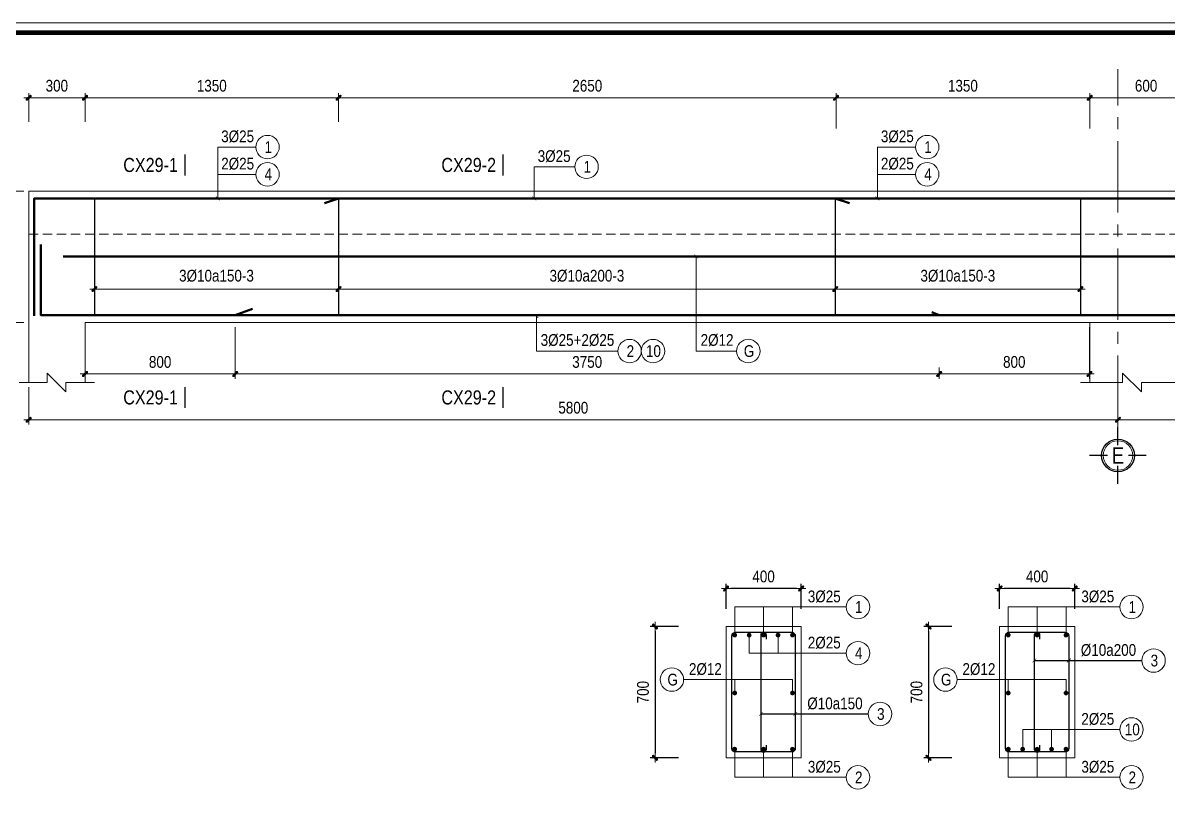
# Model space of a CAD drawing. Header units: millimetres. Extents: x 397144 to 8960116, y 345581 to 674207.
# Drawn here: x 4998378 to 5004476, y 613014 to 617107 of the extents above; entities that cross this region are included whole.
import ezdxf
from ezdxf.enums import TextEntityAlignment as Align
from ezdxf.xclip import XClip

# ---------------------------------------------------------------- set-up
doc = ezdxf.new("R2010")
doc.units = ezdxf.units.MM
doc.header["$XCLIPFRAME"] = 0
doc.header["$PDSIZE"] = -10
doc.linetypes.add('CENTER2', pattern=[28.575, 19.05, -3.175, 3.175, -3.175])
doc.linetypes.add('HIDDEN', pattern=[0.375, 0.25, -0.125])
doc.layers.get('0').update_dxf_attribs({"linetype": 'CONTINUOUS'})
doc.layers.get('Defpoints').update_dxf_attribs({"color": 12, "linetype": 'CONTINUOUS'})
for name, color, linetype, lineweight in [('2', 2, 'CONTINUOUS', 20), ('CDAI', 8, 'CONTINUOUS', 30), ('CTHEP', 2, 'CONTINUOUS', 50), ('DBAO', 3, 'CONTINUOUS', 20), ('DGIONG', 4, 'CONTINUOUS', 13), ('KTH', 150, 'CONTINUOUS', 5), ('Net khuat', 8, 'HIDDEN', 13), ('STICK', 1, 'CONTINUOUS', 9), ('TEXT', 7, 'CONTINUOUS', 15)]:
    doc.layers.add(name, color=color, linetype=linetype, lineweight=lineweight)
doc.layers.add('8', color=8, linetype='CONTINUOUS')
doc.styles.add('HELVECONDENSE', font='VHELVCN_0.TTF')
doc.styles.add('Star-HelCon', font='VHELVCN_0.TTF')
doc.styles.add('TTP-HelCon', font='VHELVCN_0.TTF')
doc.styles.add('VNI-HELVE-CONDENSE', font='VHELVCN_0.TTF')
doc.dimstyles.new('kc-25', dxfattribs={"dimtxt": 62.5, "dimasz": 20, "dimexe": 20, "dimexo": 50, "dimgap": 25, "dimtad": 3, "dimdec": 0, "dimzin": 0, "dimdsep": 46, "dimtxsty": 'VNI-HELVE-CONDENSE', "dimblk": 'DIM', "dimcen": 2.5, "dimclrd": 256, "dimclre": 154, "dimclrt": 7, "dimaunit": 1, "dimadec": 0, "dimazin": 0, "dimtfac": 1, "dimtdec": 0, "dimtix": 1, "dimtmove": 0, "dimatfit": 3, "dimldrblk": 'DOT', "dimfxl": 1, "dimtolj": 1, "dimtzin": 0, "dimarcsym": 0})
doc.dimstyles.new('TTP-25', dxfattribs={"dimscale": 25, "dimtxt": 2.5, "dimasz": 1, "dimexe": 1, "dimexo": 1, "dimgap": 0.09, "dimtad": 0, "dimdec": 4, "dimrnd": 5, "dimzin": 9, "dimdsep": 46, "dimtxsty": 'TTP-HelCon', "dimblk": 'Stick1', "dimcen": 0.09, "dimdle": 1.5, "dimclrd": 256, "dimclre": 256, "dimclrt": 7, "dimadec": 0, "dimazin": 0, "dimtfac": 1, "dimtdec": 4, "dimtmove": 0, "dimatfit": 3, "dimldrblk": '_ArchTick1', "dimfxl": 1, "dimtvp": 1, "dimtolj": 1, "dimtzin": 0, "dimarcsym": 0})

# ---------------------------------------------------------------- blocks, each defined once
blk = doc.blocks.new('Stick1')
at = {"layer": 'STICK'}
h = blk.add_hatch(color=256, dxfattribs=at)
edge = h.paths.add_edge_path()
edge.add_line((0.3, 0.5), (-0.5, -0.3))
edge.add_arc((-0.4, -0.4), 0.141, 135, 315)
edge.add_line((-0.3, -0.5), (0.5, 0.3))
edge.add_arc((0.4, 0.4), 0.141, 315, 495)
blk.add_line((1, 0), (-1, 0), dxfattribs=at)
blk.add_lwpolyline([(0.3, 0.5), (-0.5, -0.3, 1), (-0.3, -0.5), (0.5, 0.3, 1), (0.3, 0.5, 1)], format="xyb", dxfattribs=at)
blk = doc.blocks.new('*D8673')
at = {"layer": 'Defpoints', "color": 0, "transparency": 16777216}
for p in [(5040608, 522973.7), (5040358, 522273.7), (5040608, 522273.7)]:
    blk.add_point(p, dxfattribs=at)
at = {"layer": 'KTH', "lineweight": -2, "transparency": 16777216}
for p, q in [((5040583, 522973.7), (5040333, 522973.7)), ((5040358, 522948.7), (5040358, 522298.7)), ((5040583, 522273.7), (5040333, 522273.7))]:
    blk.add_line(p, q, dxfattribs=at)
at = {"layer": 'KTH', "lineweight": -2, "transparency": 16777216, "xscale": 25, "yscale": 25, "zscale": 25}
for p, rotation in [((5040358, 522973.7), 90), ((5040358, 522273.7), 270)]:
    blk.add_blockref('Stick1', p, dxfattribs=dict(at, rotation=rotation))
at = {"layer": 'KTH', "color": 7, "transparency": 16777216, "insert": (5040294.2, 522623.7), "char_height": 62.5, "attachment_point": 5, "rotation": 90, "style": 'TTP-HelCon'}
blk.add_mtext('\\A1;700', dxfattribs=at)
blk = doc.blocks.new('_ArchTick1')
at = {"color": 0, "const_width": 3.81}
blk.add_lwpolyline([(-12.7, -12.7), (12.7, 12.7)], dxfattribs=at)
blk = doc.blocks.new('*D8678')
at = {"layer": 'Defpoints', "color": 0, "transparency": 16777216}
for p in [(5042258, 522592), (5040958, 522509.5), (5042258, 522452)]:
    blk.add_point(p, dxfattribs=at)
at = {"layer": 'KTH', "lineweight": -2, "transparency": 16777216}
for p, q in [((5042258, 522567), (5042258, 522427)), ((5040958, 522484.5), (5040958, 522427)), ((5040983, 522452), (5042233, 522452))]:
    blk.add_line(p, q, dxfattribs=at)
at = {"layer": 'KTH', "lineweight": -2, "transparency": 16777216, "xscale": 25, "yscale": 25, "zscale": 25, "rotation": 180}
blk.add_blockref('Stick1', (5040958, 522452), dxfattribs=at)
at = {"layer": 'KTH', "lineweight": -2, "transparency": 16777216, "xscale": 25, "yscale": 25, "zscale": 25}
blk.add_blockref('Stick1', (5042258, 522452), dxfattribs=at)
at = {"layer": 'KTH', "color": 7, "transparency": 16777216, "insert": (5041608, 522521.9), "char_height": 62.5, "attachment_point": 5, "style": 'TTP-HelCon'}
blk.add_mtext('\\A1;3Þ10a150-3', dxfattribs=at)
blk = doc.blocks.new('*D8679')
at = {"layer": 'Defpoints', "color": 0, "transparency": 16777216}
for p in [(5040908, 523471), (5040908, 523317.9), (5042258, 523317.9)]:
    blk.add_point(p, dxfattribs=at)
at = {"layer": 'KTH', "lineweight": -2, "transparency": 16777216}
for p, q in [((5040908, 523342.9), (5040908, 523496)), ((5042258, 523342.9), (5042258, 523496)), ((5042233, 523471), (5040933, 523471))]:
    blk.add_line(p, q, dxfattribs=at)
at = {"layer": 'KTH', "lineweight": -2, "transparency": 16777216, "xscale": 25, "yscale": 25, "zscale": 25, "rotation": 180}
blk.add_blockref('Stick1', (5040908, 523471), dxfattribs=at)
at = {"layer": 'KTH', "lineweight": -2, "transparency": 16777216, "xscale": 25, "yscale": 25, "zscale": 25}
blk.add_blockref('Stick1', (5042258, 523471), dxfattribs=at)
at = {"layer": 'KTH', "color": 7, "transparency": 16777216, "insert": (5041583, 523534.8), "char_height": 62.5, "attachment_point": 5, "style": 'TTP-HelCon'}
blk.add_mtext('\\A1;1350', dxfattribs=at)
blk = doc.blocks.new('*D8681')
at = {"layer": 'Defpoints', "color": 0, "transparency": 16777216}
for p in [(5040908, 523471), (5040608, 523317.9), (5040908, 523317.9)]:
    blk.add_point(p, dxfattribs=at)
at = {"layer": 'KTH', "lineweight": -2, "transparency": 16777216}
for p, q in [((5040608, 523342.9), (5040608, 523496)), ((5040908, 523342.9), (5040908, 523496)), ((5040633, 523471), (5040883, 523471))]:
    blk.add_line(p, q, dxfattribs=at)
at = {"layer": 'KTH', "lineweight": -2, "transparency": 16777216, "xscale": 25, "yscale": 25, "zscale": 25, "rotation": 180}
blk.add_blockref('Stick1', (5040608, 523471), dxfattribs=at)
at = {"layer": 'KTH', "lineweight": -2, "transparency": 16777216, "xscale": 25, "yscale": 25, "zscale": 25}
blk.add_blockref('Stick1', (5040908, 523471), dxfattribs=at)
at = {"layer": 'KTH', "color": 7, "transparency": 16777216, "insert": (5040758, 523534.8), "char_height": 62.5, "attachment_point": 5, "style": 'TTP-HelCon'}
blk.add_mtext('\\A1;300', dxfattribs=at)
blk = doc.blocks.new('*D8683')
at = {"layer": 'Defpoints', "color": 0, "transparency": 16777216}
for p in [(5040908, 522273.5), (5041708, 522273.5), (5041708, 521999.3)]:
    blk.add_point(p, dxfattribs=at)
at = {"layer": 'KTH', "lineweight": -2, "transparency": 16777216}
for p, q in [((5040908, 522248.5), (5040908, 521974.3)), ((5041708, 522248.5), (5041708, 521974.3)), ((5040933, 521999.3), (5041683, 521999.3))]:
    blk.add_line(p, q, dxfattribs=at)
at = {"layer": 'KTH', "lineweight": -2, "transparency": 16777216, "xscale": 25, "yscale": 25, "zscale": 25, "rotation": 180}
blk.add_blockref('Stick1', (5040908, 521999.3), dxfattribs=at)
at = {"layer": 'KTH', "lineweight": -2, "transparency": 16777216, "xscale": 25, "yscale": 25, "zscale": 25}
blk.add_blockref('Stick1', (5041708, 521999.3), dxfattribs=at)
at = {"layer": 'KTH', "color": 7, "transparency": 16777216, "insert": (5041308, 522063.1), "char_height": 62.5, "attachment_point": 5, "style": 'TTP-HelCon'}
blk.add_mtext('\\A1;800', dxfattribs=at)
blk = doc.blocks.new('DIM')
h = blk.add_hatch(color=1)
h.paths.add_polyline_path([(0.49, 0.29, 1), (0.29, 0.49), (-0.19, 0), (0.19, 0)])
h.paths.add_polyline_path([(0.19, 0), (-0.19, 0), (-0.49, -0.29, 1), (-0.29, -0.49)])
at = {"color": 9}
for p, q in [((-0.19, 0), (-1.5, 0)), ((0.19, 0), (1.5, 0))]:
    blk.add_line(p, q, dxfattribs=at)
at = {"color": 1}
for p, q in [((-0.49, -0.29), (0.29, 0.49)), ((-0.29, -0.49), (0.49, 0.29)), ((-0.19, 0), (0.19, 0))]:
    blk.add_line(p, q, dxfattribs=at)
blk.add_arc((-0.39, -0.39), 0.138, 135, 315, dxfattribs=at)
blk = doc.blocks.new('MC')
at = {"layer": 'CTHEP', "const_width": 10}
blk.add_lwpolyline([(0, 150), (0, 0)], dxfattribs=at)
at = {"layer": 'TEXT', "style": 'TTP-HelCon'}
blk.add_attdef('A', text='', height=100, dxfattribs=at).set_placement((-50, 25.5), align=Align.RIGHT)
blk = doc.blocks.new('*D8698')
at = {"layer": 'Defpoints', "color": 0, "transparency": 16777216}
for p in [(5044903, 522591.9), (5046208, 522509.5), (5044903, 522452)]:
    blk.add_point(p, dxfattribs=at)
at = {"layer": 'KTH', "lineweight": -2, "transparency": 16777216}
for p, q in [((5044903, 522566.9), (5044903, 522427)), ((5046208, 522484.5), (5046208, 522427)), ((5046183, 522452), (5044928, 522452))]:
    blk.add_line(p, q, dxfattribs=at)
at = {"layer": 'KTH', "lineweight": -2, "transparency": 16777216, "xscale": 25, "yscale": 25, "zscale": 25, "rotation": 180}
blk.add_blockref('Stick1', (5044903, 522452), dxfattribs=at)
at = {"layer": 'KTH', "lineweight": -2, "transparency": 16777216, "xscale": 25, "yscale": 25, "zscale": 25}
blk.add_blockref('Stick1', (5046208, 522452), dxfattribs=at)
at = {"layer": 'KTH', "color": 7, "transparency": 16777216, "insert": (5045555.5, 522521.9), "char_height": 62.5, "attachment_point": 5, "style": 'TTP-HelCon'}
blk.add_mtext('\\A1;3Þ10a150-3', dxfattribs=at)
blk = doc.blocks.new('*D8700')
at = {"layer": 'Defpoints', "color": 0, "transparency": 16777216}
for p in [(5046858, 523471), (5046258, 523317.9), (5046858, 523317.9)]:
    blk.add_point(p, dxfattribs=at)
at = {"layer": 'KTH', "lineweight": -2, "transparency": 16777216}
for p, q in [((5046258, 523342.9), (5046258, 523496)), ((5046858, 523342.9), (5046858, 523496)), ((5046283, 523471), (5046833, 523471))]:
    blk.add_line(p, q, dxfattribs=at)
at = {"layer": 'KTH', "lineweight": -2, "transparency": 16777216, "xscale": 25, "yscale": 25, "zscale": 25, "rotation": 180}
blk.add_blockref('Stick1', (5046258, 523471), dxfattribs=at)
at = {"layer": 'KTH', "lineweight": -2, "transparency": 16777216, "xscale": 25, "yscale": 25, "zscale": 25}
blk.add_blockref('Stick1', (5046858, 523471), dxfattribs=at)
at = {"layer": 'KTH', "color": 7, "transparency": 16777216, "insert": (5046558, 523534.8), "char_height": 62.5, "attachment_point": 5, "style": 'TTP-HelCon'}
blk.add_mtext('\\A1;600', dxfattribs=at)
blk = doc.blocks.new('dau truc')
blk.add_circle((0, 0), 180)
at = {"layer": '8'}
for p, q in [((0, 127), (0, 345)), ((-127, 0), (-345, 0)), ((345, 0), (127, 0)), ((0, -345), (0, -127))]:
    blk.add_line(p, q, dxfattribs=at)
blk.add_circle((0, 0), 200, dxfattribs=at)
at = {"layer": 'TEXT', "style": 'HELVECONDENSE'}
blk.add_attdef('A', text='', height=233, dxfattribs=at).set_placement((0, 0), align=Align.MIDDLE)
blk = doc.blocks.new('*D8701')
at = {"layer": 'Defpoints', "color": 0, "transparency": 16777216}
for p in [(5046258, 523470.9), (5044907, 523281.9), (5046258, 523281.9)]:
    blk.add_point(p, dxfattribs=at)
at = {"layer": 'KTH', "lineweight": -2, "transparency": 16777216}
for p, q in [((5044907, 523306.9), (5044907, 523495.9)), ((5044932, 523470.9), (5046233, 523470.9)), ((5046258, 523306.9), (5046258, 523495.9))]:
    blk.add_line(p, q, dxfattribs=at)
at = {"layer": 'KTH', "lineweight": -2, "transparency": 16777216, "xscale": 25, "yscale": 25, "zscale": 25, "rotation": 180}
blk.add_blockref('Stick1', (5044907, 523470.9), dxfattribs=at)
at = {"layer": 'KTH', "lineweight": -2, "transparency": 16777216, "xscale": 25, "yscale": 25, "zscale": 25}
blk.add_blockref('Stick1', (5046258, 523470.9), dxfattribs=at)
at = {"layer": 'KTH', "color": 7, "transparency": 16777216, "insert": (5045582.5, 523534.7), "char_height": 62.5, "attachment_point": 5, "style": 'TTP-HelCon'}
blk.add_mtext('\\A1;1350', dxfattribs=at)
blk = doc.blocks.new('*D8703')
at = {"layer": 'Defpoints', "color": 0, "transparency": 16777216}
for p in [(5046256, 522273.5), (5045456, 522059.3), (5045456, 521999.3)]:
    blk.add_point(p, dxfattribs=at)
at = {"layer": 'KTH', "lineweight": -2, "transparency": 16777216}
for p, q in [((5046256, 522248.5), (5046256, 521974.3)), ((5045456, 522034.3), (5045456, 521974.3)), ((5046231, 521999.3), (5045481, 521999.3))]:
    blk.add_line(p, q, dxfattribs=at)
at = {"layer": 'KTH', "lineweight": -2, "transparency": 16777216, "xscale": 25, "yscale": 25, "zscale": 25, "rotation": 180}
blk.add_blockref('Stick1', (5045456, 521999.3), dxfattribs=at)
at = {"layer": 'KTH', "lineweight": -2, "transparency": 16777216, "xscale": 25, "yscale": 25, "zscale": 25}
blk.add_blockref('Stick1', (5046256, 521999.3), dxfattribs=at)
at = {"layer": 'KTH', "color": 7, "transparency": 16777216, "insert": (5045856, 522063.1), "char_height": 62.5, "attachment_point": 5, "style": 'TTP-HelCon'}
blk.add_mtext('\\A1;800', dxfattribs=at)
blk = doc.blocks.new('*D1596')
at = {"layer": 'Defpoints', "color": 0, "transparency": 16777216}
for p in [(5052808, 521953.5), (5046408, 521873.8), (5046408, 521755.5)]:
    blk.add_point(p, dxfattribs=at)
at = {"layer": 'KTH', "lineweight": -2, "transparency": 16777216}
for p, q in [((5052808, 521928.5), (5052808, 521730.5)), ((5046408, 521848.8), (5046408, 521730.5)), ((5052783, 521755.5), (5046433, 521755.5))]:
    blk.add_line(p, q, dxfattribs=at)
at = {"layer": 'KTH', "lineweight": -2, "transparency": 16777216, "xscale": 25, "yscale": 25, "zscale": 25, "rotation": 180}
blk.add_blockref('Stick1', (5046408, 521755.5), dxfattribs=at)
at = {"layer": 'KTH', "lineweight": -2, "transparency": 16777216, "xscale": 25, "yscale": 25, "zscale": 25}
blk.add_blockref('Stick1', (5052808, 521755.5), dxfattribs=at)
at = {"layer": 'KTH', "color": 7, "transparency": 16777216, "insert": (5049608, 521819.3), "char_height": 62.5, "attachment_point": 5, "style": 'TTP-HelCon'}
blk.add_mtext('\\A1;6400', dxfattribs=at)
blk = doc.blocks.new('*D1597')
at = {"layer": 'Defpoints', "color": 0, "transparency": 16777216}
for p in [(5040608, 521953.6), (5046408, 521873.8), (5040608, 521755.5)]:
    blk.add_point(p, dxfattribs=at)
at = {"layer": 'KTH', "lineweight": -2, "transparency": 16777216}
for p, q in [((5040608, 521928.6), (5040608, 521730.5)), ((5046408, 521848.8), (5046408, 521730.5)), ((5046383, 521755.5), (5040633, 521755.5))]:
    blk.add_line(p, q, dxfattribs=at)
at = {"layer": 'KTH', "lineweight": -2, "transparency": 16777216, "xscale": 25, "yscale": 25, "zscale": 25, "rotation": 180}
blk.add_blockref('Stick1', (5040608, 521755.5), dxfattribs=at)
at = {"layer": 'KTH', "lineweight": -2, "transparency": 16777216, "xscale": 25, "yscale": 25, "zscale": 25}
blk.add_blockref('Stick1', (5046408, 521755.5), dxfattribs=at)
at = {"layer": 'KTH', "color": 7, "transparency": 16777216, "insert": (5043508, 521819.3), "char_height": 62.5, "attachment_point": 5, "style": 'TTP-HelCon'}
blk.add_mtext('\\A1;5800', dxfattribs=at)
blk = doc.blocks.new('*D8707')
at = {"layer": 'Defpoints', "color": 0, "transparency": 16777216}
for p in [(5044907, 523471), (5042258, 523317.9), (5044907, 523281.9)]:
    blk.add_point(p, dxfattribs=at)
at = {"layer": 'KTH', "lineweight": -2, "transparency": 16777216}
for p, q in [((5042258, 523342.9), (5042258, 523496)), ((5044907, 523306.9), (5044907, 523496)), ((5042283, 523471), (5044882, 523471))]:
    blk.add_line(p, q, dxfattribs=at)
at = {"layer": 'KTH', "lineweight": -2, "transparency": 16777216, "xscale": 25, "yscale": 25, "zscale": 25, "rotation": 180}
blk.add_blockref('Stick1', (5042258, 523471), dxfattribs=at)
at = {"layer": 'KTH', "lineweight": -2, "transparency": 16777216, "xscale": 25, "yscale": 25, "zscale": 25}
blk.add_blockref('Stick1', (5044907, 523471), dxfattribs=at)
at = {"layer": 'KTH', "color": 7, "transparency": 16777216, "insert": (5043582.5, 523534.8), "char_height": 62.5, "attachment_point": 5, "style": 'TTP-HelCon'}
blk.add_mtext('\\A1;2650', dxfattribs=at)
blk = doc.blocks.new('*D8709')
at = {"layer": 'Defpoints', "color": 0, "transparency": 16777216}
for p in [(5042258, 522592), (5044903, 522591.9), (5044903, 522451.9)]:
    blk.add_point(p, dxfattribs=at)
at = {"layer": 'KTH', "lineweight": -2, "transparency": 16777216}
for p, q in [((5042258, 522567), (5042258, 522426.9)), ((5044903, 522566.9), (5044903, 522426.9)), ((5042283, 522451.9), (5044878, 522451.9))]:
    blk.add_line(p, q, dxfattribs=at)
at = {"layer": 'KTH', "lineweight": -2, "transparency": 16777216, "xscale": 25, "yscale": 25, "zscale": 25, "rotation": 180}
blk.add_blockref('Stick1', (5042258, 522451.9), dxfattribs=at)
at = {"layer": 'KTH', "lineweight": -2, "transparency": 16777216, "xscale": 25, "yscale": 25, "zscale": 25}
blk.add_blockref('Stick1', (5044903, 522451.9), dxfattribs=at)
at = {"layer": 'KTH', "color": 7, "transparency": 16777216, "insert": (5043580.5, 522521.8), "char_height": 62.5, "attachment_point": 5, "style": 'TTP-HelCon'}
blk.add_mtext('\\A1;3Þ10a200-3', dxfattribs=at)
blk = doc.blocks.new('*D8710')
at = {"layer": 'Defpoints', "color": 0, "transparency": 16777216}
for p in [(5041708, 522273.5), (5045456, 522059.3), (5045456, 521999.3)]:
    blk.add_point(p, dxfattribs=at)
at = {"layer": 'KTH', "lineweight": -2, "transparency": 16777216}
for p, q in [((5041708, 522248.5), (5041708, 521974.3)), ((5045456, 522034.3), (5045456, 521974.3)), ((5041733, 521999.3), (5045431, 521999.3))]:
    blk.add_line(p, q, dxfattribs=at)
at = {"layer": 'KTH', "lineweight": -2, "transparency": 16777216, "xscale": 25, "yscale": 25, "zscale": 25, "rotation": 180}
blk.add_blockref('Stick1', (5041708, 521999.3), dxfattribs=at)
at = {"layer": 'KTH', "lineweight": -2, "transparency": 16777216, "xscale": 25, "yscale": 25, "zscale": 25}
blk.add_blockref('Stick1', (5045456, 521999.3), dxfattribs=at)
at = {"layer": 'KTH', "color": 7, "transparency": 16777216, "insert": (5043582, 522063.1), "char_height": 62.5, "attachment_point": 5, "style": 'TTP-HelCon'}
blk.add_mtext('\\A1;3750', dxfattribs=at)
blk = doc.blocks.new('CHG_XX_Khung ten')
blk.add_lwpolyline([(15, 579), (826, 579), (826, 15), (15, 15)], close=True)
at = {"color": 4, "linetype": 'Continuous', "const_width": 1}
blk.add_lwpolyline([(17, 577), (824, 577), (824, 17), (17, 17)], close=True, dxfattribs=at)
blk = doc.blocks.new('*D8648')
at = {"layer": 'Defpoints', "color": 0, "ltscale": 500, "transparency": 16777216}
for p in [(5002122.4, 614093.2), (5002122.4, 613959.9), (5002522.4, 613959.9)]:
    blk.add_point(p, dxfattribs=at)
at = {"layer": 'KTH', "lineweight": -2, "ltscale": 500, "transparency": 16777216}
for p, q in [((5002122.4, 613984.9), (5002122.4, 614118.2)), ((5002522.4, 613984.9), (5002522.4, 614118.2)), ((5002497.4, 614093.2), (5002147.4, 614093.2))]:
    blk.add_line(p, q, dxfattribs=at)
at = {"layer": 'KTH', "lineweight": -2, "ltscale": 500, "transparency": 16777216, "xscale": 25, "yscale": 25, "zscale": 25, "rotation": 180}
blk.add_blockref('Stick1', (5002122.4, 614093.2), dxfattribs=at)
at = {"layer": 'KTH', "lineweight": -2, "ltscale": 500, "transparency": 16777216, "xscale": 25, "yscale": 25, "zscale": 25}
blk.add_blockref('Stick1', (5002522.4, 614093.2), dxfattribs=at)
at = {"layer": 'KTH', "color": 7, "ltscale": 500, "transparency": 16777216, "insert": (5002322.4, 614157), "char_height": 62.5, "attachment_point": 5, "style": 'TTP-HelCon'}
blk.add_mtext('\\A1;400', dxfattribs=at)
blk = doc.blocks.new('*D8645')
at = {"layer": 'Defpoints', "color": 0, "ltscale": 500, "transparency": 16777216}
for p in [(5001894.1, 613890.9), (5001744.2, 613190.9), (5001894.1, 613190.9)]:
    blk.add_point(p, dxfattribs=at)
at = {"layer": 'KTH', "lineweight": -2, "ltscale": 500, "transparency": 16777216}
for p, q in [((5001869.1, 613890.9), (5001719.2, 613890.9)), ((5001744.2, 613865.9), (5001744.2, 613215.9)), ((5001869.1, 613190.9), (5001719.2, 613190.9))]:
    blk.add_line(p, q, dxfattribs=at)
at = {"layer": 'KTH', "lineweight": -2, "ltscale": 500, "transparency": 16777216, "xscale": 25, "yscale": 25, "zscale": 25}
for p, rotation in [((5001744.2, 613890.9), 90), ((5001744.2, 613190.9), 270)]:
    blk.add_blockref('Stick1', p, dxfattribs=dict(at, rotation=rotation))
at = {"layer": 'KTH', "color": 7, "ltscale": 500, "transparency": 16777216, "insert": (5001680.4, 613540.9), "char_height": 62.5, "attachment_point": 5, "rotation": 90, "style": 'TTP-HelCon'}
blk.add_mtext('\\A1;700', dxfattribs=at)
blk = doc.blocks.new('*D8646')
at = {"layer": 'Defpoints', "color": 0, "ltscale": 500, "transparency": 16777216}
for p in [(5003578.9, 614093.2), (5003578.9, 613959.9), (5003978.9, 613959.9)]:
    blk.add_point(p, dxfattribs=at)
at = {"layer": 'KTH', "lineweight": -2, "ltscale": 500, "transparency": 16777216}
for p, q in [((5003578.9, 613984.9), (5003578.9, 614118.2)), ((5003978.9, 613984.9), (5003978.9, 614118.2)), ((5003953.9, 614093.2), (5003603.9, 614093.2))]:
    blk.add_line(p, q, dxfattribs=at)
at = {"layer": 'KTH', "lineweight": -2, "ltscale": 500, "transparency": 16777216, "xscale": 25, "yscale": 25, "zscale": 25, "rotation": 180}
blk.add_blockref('Stick1', (5003578.9, 614093.2), dxfattribs=at)
at = {"layer": 'KTH', "lineweight": -2, "ltscale": 500, "transparency": 16777216, "xscale": 25, "yscale": 25, "zscale": 25}
blk.add_blockref('Stick1', (5003978.9, 614093.2), dxfattribs=at)
at = {"layer": 'KTH', "color": 7, "ltscale": 500, "transparency": 16777216, "insert": (5003778.9, 614157), "char_height": 62.5, "attachment_point": 5, "style": 'TTP-HelCon'}
blk.add_mtext('\\A1;400', dxfattribs=at)
blk = doc.blocks.new('*D8647')
at = {"layer": 'Defpoints', "color": 0, "ltscale": 500, "transparency": 16777216}
for p in [(5003350.5, 613890.9), (5003200.7, 613190.9), (5003350.5, 613190.9)]:
    blk.add_point(p, dxfattribs=at)
at = {"layer": 'KTH', "lineweight": -2, "ltscale": 500, "transparency": 16777216}
for p, q in [((5003325.5, 613890.9), (5003175.7, 613890.9)), ((5003200.7, 613865.9), (5003200.7, 613215.9)), ((5003325.5, 613190.9), (5003175.7, 613190.9))]:
    blk.add_line(p, q, dxfattribs=at)
at = {"layer": 'KTH', "lineweight": -2, "ltscale": 500, "transparency": 16777216, "xscale": 25, "yscale": 25, "zscale": 25}
for p, rotation in [((5003200.7, 613890.9), 90), ((5003200.7, 613190.9), 270)]:
    blk.add_blockref('Stick1', p, dxfattribs=dict(at, rotation=rotation))
at = {"layer": 'KTH', "color": 7, "ltscale": 500, "transparency": 16777216, "insert": (5003136.9, 613540.9), "char_height": 62.5, "attachment_point": 5, "rotation": 90, "style": 'TTP-HelCon'}
blk.add_mtext('\\A1;700', dxfattribs=at)
blk = doc.blocks.new('CX29')
at = {"layer": 'CDAI', "ltscale": 52.5}
for p, q in [((5040958.00552, 522938.56662), (5040958.00552, 522312.55048)), ((5042258.00552, 522938.56662), (5042258.00552, 522312.5458)), ((5044903.00553, 522938.49831), (5044903.00553, 522312.52731)), ((5046208.00553, 522938.57045), (5046208.00553, 522308.57045))]:
    blk.add_line(p, q, dxfattribs=at)
at = {"layer": 'CTHEP'}
for p, q in [((5042183.00552, 522909.56662), (5042258.00552, 522934.56662)), ((5044978.00553, 522909.49831), (5044903.00553, 522934.49831)), ((5040791.73058, 522625.55855), (5088196.68235, 522625.51042)), ((5041708.00534, 522312.54741), (5041800.69783, 522346.85166)), ((5045456.00553, 522312.5171), (5045416.50653, 522328.20898))]:
    blk.add_line(p, q, dxfattribs=at)
for points in [[(5088380.04714, 522306.31091), (5088380.04714, 522934.49812), (5040638.00552, 522934.56286), (5040638.00552, 522308.30037)], [(5040673.22228, 522688.96378), (5040673.22228, 522312.57371), (5040673.22228, 522312.57371), (5040906.87594, 522312.55065), (5053058.00553, 522312.52236), (5053632.05103, 522312.52048), (5088308.99188, 522312.49833), (5088308.99188, 522835.37385)]]:
    blk.add_lwpolyline(points, dxfattribs=at)
at = {"layer": 'DBAO'}
for points in [[(5040608.00552, 521953.57045), (5040608.00552, 522973.7336), (5053205.91177, 522973.49454)], [(5040908.00552, 521953.56662), (5040908.00552, 522273.54081), (5053058.00553, 522273.49831), (5053058.00553, 521953.49831)], [(5046258.00553, 521953.57045), (5046258.00553, 522273.57045)]]:
    blk.add_lwpolyline(points, dxfattribs=at)
at = {"layer": 'DGIONG'}
for points in [[(5040558.00552, 521953.57045), (5040706.29491, 521953.57045), (5040706.29491, 522003.57045), (5040806.29491, 521903.57045), (5040806.29491, 521953.57045), (5040958.00552, 521953.56662)], [(5046208.00553, 521953.57045), (5046433.00553, 521953.57045), (5046433.00553, 522003.57045), (5046533.00553, 521903.57045), (5046533.00553, 521953.57045), (5046908.00293, 521953.56662)]]:
    blk.add_lwpolyline(points, dxfattribs=at)
for centre in [(5041879.70471, 523208.37484), (5045392.29271, 523208.37484), (5043578.46961, 523103.08278), (5041879.70471, 523063.07584), (5045392.29271, 523063.07584), (5043807.59638, 522121.42754), (5043932.59638, 522121.42754), (5044439.66642, 522121.48478)]:
    blk.add_circle(centre, 62.5, dxfattribs=at)
at = {"layer": 'Net khuat', "linetype": 'CENTER2', "ltscale": 20}
blk.add_line((5046408.00552, 521716.07667), (5046408.00552, 523721.41931), dxfattribs=at)
at = {"layer": 'Net khuat', "ltscale": 200}
blk.add_lwpolyline([(5040608.00552, 522743.57367), (5088410.04714, 522743.57367)], dxfattribs=at)
at = {"xscale": 0.75, "yscale": 0.75, "zscale": 0.75}
for p, values in [((5041440.34361, 523056.4503), {'A': 'CX29-1'}), ((5043134.20991, 523056.4503), {'A': 'CX29-2'}), ((5041440.34361, 521817.70916), {'A': 'CX29-1'}), ((5043134.20991, 521817.70916), {'A': 'CX29-2'})]:
    blk.add_blockref('MC', p, dxfattribs=at).add_auto_attribs(values)
at = {"layer": '2', "ltscale": 300}
ref = blk.add_blockref('dau truc', (5046408.00552, 521565.21213), dxfattribs=dict(at, xscale=0.4367131292819977, yscale=0.4367131292819977, zscale=0.4367131292819977))
ref.add_attrib('A', 'E', dxfattribs={"layer": 'TEXT', "height": 87.5, "style": 'HELVECONDENSE'}).set_placement((5046408.00552, 521565.21213), align=Align.MIDDLE)
at = {"layer": 'TEXT', "style": 'TTP-HelCon'}
for s, p in [('3Þ25', (5041633.19465, 523234.22778)), ('3Þ25', (5045145.78266, 523234.22778)), ('3Þ25', (5043318.34572, 523128.93572, 0)), ('2Þ25', (5041633.19465, 523088.92878)), ('2Þ25', (5045145.78266, 523088.92878)), ('3Þ25+2Þ25', (5043334.15516, 522149.3246)), ('2Þ12', (5044185.85855, 522149.38183, 0))]:
    blk.add_text(s, height=62.5, dxfattribs=at).set_placement(p)
at = {"layer": 'TEXT', "style": 'Star-HelCon'}
for s, p in [('1', (5041883.87137, 523208.37484)), ('1', (5045396.45937, 523208.37484)), ('1', (5043582.63628, 523103.08278)), ('4', (5041883.87137, 523063.07584)), ('4', (5045396.45937, 523063.07584)), ('2', (5043811.76305, 522121.42754)), ('10', (5043934.71028, 522121.42754)), ('G', (5044443.83308, 522121.48478))]:
    blk.add_text(s, height=62.5, dxfattribs=at).set_placement(p, align=Align.MIDDLE)
at = {"layer": 'KTH'}
for base, p1, p2, angle, picture, middle in [((5040908.00552, 523470.96479), (5040608.00552, 523317.86806), (5040908.00552, 523317.86806), 180, '*D8681', (5040758.00552, 523534.79812)), ((5046258.00553, 523470.89265), (5044907.00553, 523281.88882), (5046258.00553, 523281.88882), 180, '*D8701', (5045582.50553, 523534.72599)), ((5046858.00293, 523470.96479), (5046258.00553, 523317.86806), (5046858.00293, 523317.86806), 180, '*D8700', (5046558.00423, 523534.79812)), ((5040358.00552, 522273.7336), (5040608.00552, 522973.7336), (5040608.00552, 522273.7336), 270, '*D8673', (5040294.17219, 522623.7336)), ((5045456.00553, 521999.30861), (5046256.00553, 522273.49448), (5045456.00553, 522059.25979), 180, '*D8703', (5045856.00553, 522063.14195)), ((5040608.00552, 521755.51339), (5046408.00552, 521873.80651), (5040608.00552, 521953.57045), 180, '*D1597', (5043508.00552, 521819.34672)), ((5046408.00552, 521755.51339), (5052808.00552, 521953.4964), (5046408.00552, 521873.80651), 180, '*D1596', (5049608.00552, 521819.34672))]:
    dim = blk.add_linear_dim(base=base, p1=p1, p2=p2, angle=angle, dimstyle='TTP-25', override={"dimtmove": 1}, dxfattribs=at)
    dim.commit()
    dim.dimension.update_dxf_attribs({"geometry": picture, "text_midpoint": middle})
for base, p1, p2, picture, middle in [((5040908.00552, 523470.96096), (5042258.00552, 523317.86806), (5040908.00552, 523317.86806), '*D8679', (5041583.00552, 523534.79429)), ((5044907.00553, 523470.96096), (5042258.00552, 523317.86806), (5044907.00553, 523281.88882), '*D8707', (5043582.50552, 523534.79429)), ((5041708.00552, 521999.30861), (5040908.00552, 522273.54081), (5041708.00552, 522273.52646), '*D8683', (5041308.00552, 522063.14195)), ((5045456.00553, 521999.30861), (5041708.00552, 522273.52646), (5045456.00553, 522059.25979), '*D8710', (5043582.00552, 522063.14195))]:
    dim = blk.add_linear_dim(base=base, p1=p1, p2=p2, dimstyle='TTP-25', override={"dimtmove": 1}, dxfattribs=at)
    dim.commit()
    dim.dimension.update_dxf_attribs({"geometry": picture, "text_midpoint": middle})
for base, p1, p2, text, picture, middle in [((5042258.00552, 522451.99426), (5040958.00552, 522509.46761), (5042258.00552, 522592.00744), '3Þ10a150-3', '*D8678', (5041608.00552, 522521.91092)), ((5044903.00553, 522451.9189), (5042258.00552, 522592.00744), (5044903.00553, 522591.93914), '3Þ10a200-3', '*D8709', (5043580.50552, 522521.83557))]:
    dim = blk.add_linear_dim(base=base, p1=p1, p2=p2, text=text, dimstyle='TTP-25', override={"dimtmove": 1}, dxfattribs=at)
    dim.commit()
    dim.dimension.update_dxf_attribs({"geometry": picture, "text_midpoint": middle})
dim = blk.add_linear_dim(base=(5044903.00553, 522451.99426), p1=(5046208.00553, 522509.46761), p2=(5044903.00553, 522591.93914), angle=180, text='3Þ10a150-3', dimstyle='TTP-25', override={"dimtmove": 1}, dxfattribs=at)
dim.commit()
dim.dimension.update_dxf_attribs({"geometry": '*D8698', "text_midpoint": (5045555.50553, 522521.91093)})
at = {"layer": 'DGIONG'}
for points in [[(5041614.68289, 522934.56673), (5041614.68262, 523208.37484), (5041817.20471, 523208.37484)], [(5045127.27089, 522934.56673), (5045127.27062, 523208.37484), (5045329.79271, 523208.37484)], [(5043299.83396, 522934.57367), (5043299.83369, 523103.08278), (5043515.96961, 523103.08278)], [(5041614.68247, 522934.56075), (5041614.68227, 523063.07584), (5041817.20435, 523063.07584)], [(5045127.27047, 522934.55638), (5045127.27027, 523063.07584), (5045329.79235, 523063.07584)], [(5044162.84837, 522625.52934), (5044162.84652, 522121.48478), (5044377.16642, 522121.48478)], [(5043311.14339, 522308.4718), (5043311.14312, 522121.42754), (5043745.09638, 522121.42754)]]:
    blk.add_leader(points, dimstyle='kc-25', override={"dimtad": 0, "dimldrblk": 'ArchTick', "dimfxl": 100, "dimarcsym": 1}, dxfattribs=at)

msp = doc.modelspace()

# ---------------------------------------------------------------- linework, layer by layer
at = {"layer": 'DGIONG'}
msp.add_lwpolyline([(4997699.5516, 617054.8672), (5015069.15702, 617054.8672), (5015069.15702, 602536.98804), (4997699.5516, 602536.98804)], close=True, dxfattribs=at)

# ---------------------------------------------------------------- block references
at = {"layer": 'DBAO'}
ref = msp.add_blockref('CX29', (-42198.81169, 93236.74717), dxfattribs=at)
XClip(ref).set_block_clipping_path([(5039898.363287813, 521332.9604182728), (5053846.7564344108, 523623.1797792785)])

# ---------------------------------------------------------------- next in the draw order: block references
at = {"layer": 'KTH', "ltscale": 0.8, "xscale": 25.92478421702978, "yscale": 25.92478421702978, "zscale": 25.92478421702978}
msp.add_blockref('CHG_XX_Khung ten', (4997258.83027, 602096.26671), dxfattribs=at)

# ---------------------------------------------------------------- next in the draw order: linework, layer by layer
at = {"layer": 'CDAI'}
for points in [[(5002172.436, 613859.68007), (5002472.436, 613859.68007, -0.4142135624), (5002491.186, 613840.93007), (5002491.186, 613240.93007, -0.4142135624), (5002472.436, 613222.18007), (5002172.436, 613222.18007, -0.4142135624), (5002153.686, 613240.93007), (5002153.686, 613840.93007, -0.4142135624)], [(5003628.91085, 613859.68007), (5003928.91085, 613859.68007, -0.4142135624), (5003947.66085, 613840.93007), (5003947.66085, 613240.93007, -0.4142135624), (5003928.91085, 613222.18007), (5003628.91085, 613222.18007, -0.4142135624), (5003610.16085, 613240.93007), (5003610.16085, 613840.93007, -0.4142135624)]]:
    msp.add_lwpolyline(points, format="xyb", close=True, dxfattribs=at)
for points in [[(5002337.436, 613822.76008), (5002337.436, 613844.68007, 0.4142135624), (5002322.436, 613859.68007), (5002322.436, 613859.68007, 0.4142135624), (5002307.436, 613844.68007), (5002307.436, 613237.18007, 0.4142135624), (5002322.436, 613222.18007), (5002322.436, 613222.18007, 0.4142135624), (5002337.436, 613237.18007), (5002337.436, 613259.10006)], [(5003793.91085, 613822.76008), (5003793.91085, 613844.68007, 0.4142135624), (5003778.91085, 613859.68007), (5003778.91085, 613859.68007, 0.4142135624), (5003763.91085, 613844.68007), (5003763.91085, 613237.18007, 0.4142135624), (5003778.91085, 613222.18007), (5003778.91085, 613222.18007, 0.4142135624), (5003793.91085, 613237.18007), (5003793.91085, 613259.10006)]]:
    msp.add_lwpolyline(points, format="xyb", dxfattribs=at)
at = {"layer": 'CTHEP', "const_width": 12.5}
for points in [[(5002162.436, 613844.68007, 1), (5002174.936, 613844.68007, 1)], [(5002239.311, 613844.68007, 1), (5002251.811, 613844.68007, 1)], [(5002316.186, 613844.68007, 1), (5002328.686, 613844.68007, 1)], [(5002405.561, 613844.68007, -1), (5002393.061, 613844.68007, -1)], [(5002469.936, 613844.68007, 1), (5002482.436, 613844.68007, 1)], [(5003618.91085, 613844.68007, 1), (5003631.41085, 613844.68007, 1)], [(5003772.66085, 613844.68007, 1), (5003785.16085, 613844.68007, 1)], [(5003926.41085, 613844.68007, 1), (5003938.91085, 613844.68007, 1)], [(5002174.936, 613536.52313, -1), (5002162.436, 613536.52313, -1)], [(5002482.436, 613536.52313, -1), (5002469.936, 613536.52313, -1)], [(5003631.41085, 613536.52313, -1), (5003618.91085, 613536.52313, -1)], [(5003938.91085, 613536.52313, -1), (5003926.41085, 613536.52313, -1)], [(5002162.436, 613237.18007, 1), (5002174.936, 613237.18007, 1)], [(5002316.186, 613237.18007, 1), (5002328.686, 613237.18007, 1)], [(5002469.936, 613237.18007, 1), (5002482.436, 613237.18007, 1)], [(5003618.91085, 613237.18007, 1), (5003631.41085, 613237.18007, 1)], [(5003695.78585, 613237.18007, 1), (5003708.28585, 613237.18007, 1)], [(5003772.66085, 613237.18007, 1), (5003785.16085, 613237.18007, 1)], [(5003849.53585, 613237.18007, 1), (5003862.03585, 613237.18007, 1)], [(5003926.41085, 613237.18007, 1), (5003938.91085, 613237.18007, 1)]]:
    msp.add_lwpolyline(points, format="xyb", close=True, dxfattribs=at)
at = {"layer": 'DBAO', "flags": 128}
for points in [[(5002122.436, 613890.93007), (5002522.436, 613890.93007)], [(5002522.436, 613890.93007), (5002522.436, 613190.93007), (5002122.436, 613190.93007), (5002122.436, 613890.93007)], [(5003578.91085, 613890.93007), (5003978.91085, 613890.93007)], [(5003978.91085, 613890.93007), (5003978.91085, 613190.93007), (5003578.91085, 613190.93007), (5003578.91085, 613890.93007)]]:
    msp.add_lwpolyline(points, dxfattribs=at)
at = {"layer": 'DGIONG'}
for p, q in [((5002168.686, 613844.68007), (5002168.686, 613994.68007)), ((5002168.686, 613994.68007), (5002762.436, 613994.68007)), ((5002322.436, 613844.68007), (5002322.436, 613994.68007)), ((5002476.186, 613844.68007), (5002476.186, 613994.68007)), ((5003625.16085, 613844.68007), (5003625.16085, 613994.68007)), ((5003625.16085, 613994.68007), (5004218.91085, 613994.68007)), ((5003778.91085, 613844.68007), (5003778.91085, 613994.68007)), ((5003932.66085, 613844.68007), (5003932.66085, 613994.68007)), ((5002245.561, 613844.68007), (5002245.561, 613748.63558)), ((5002399.311, 613844.68007), (5002399.311, 613748.63558)), ((5002245.561, 613748.63558), (5002762.436, 613748.63558)), ((5002476.186, 613607.90492), (5001896.63848, 613607.90492)), ((5002168.686, 613536.52313), (5002168.686, 613607.90492)), ((5002476.186, 613536.52313), (5002476.186, 613607.90492)), ((5003932.66085, 613607.90492), (5003353.11333, 613607.90492)), ((5003625.16085, 613536.52313), (5003625.16085, 613607.90492)), ((5003932.66085, 613536.52313), (5003932.66085, 613607.90492)), ((5003702.03585, 613342.10104), (5004218.91085, 613342.10104)), ((5003702.03585, 613237.18007), (5003702.03585, 613342.10104)), ((5003855.78585, 613237.18007), (5003855.78585, 613342.10104)), ((5002168.686, 613087.18007), (5002168.686, 613237.18007)), ((5002322.436, 613087.18007), (5002322.436, 613237.18007)), ((5002476.186, 613087.18007), (5002476.186, 613237.18007)), ((5003625.16085, 613087.18007), (5003625.16085, 613237.18007)), ((5003778.91085, 613087.18007), (5003778.91085, 613237.18007)), ((5003932.66085, 613087.18007), (5003932.66085, 613237.18007)), ((5002168.686, 613087.18007), (5002762.436, 613087.18007)), ((5003625.16085, 613087.18007), (5004218.91085, 613087.18007))]:
    msp.add_line(p, q, dxfattribs=at)
for centre in [(5002824.936, 613994.68007), (5004281.41085, 613994.68007), (5002824.936, 613748.63558), (5004398.99876, 613709.37835), (5001834.13848, 613607.90492), (5003290.61333, 613607.90492), (5002942.52391, 613424.74442), (5004281.41085, 613342.10104), (5002824.936, 613087.18007), (5004281.41085, 613087.18007)]:
    msp.add_circle(centre, 62.5, dxfattribs=at)

# ---------------------------------------------------------------- next in the draw order: texts
at = {"layer": 'TEXT', "style": 'TTP-HelCon'}
for s, p in [('3Þ25', (5002557.89433, 614019.68007)), ('3Þ25', (5004014.36918, 614019.68007)), ('2Þ25', (5002557.89433, 613773.63558)), ('Þ10a200', (5004011.59506, 613734.37835)), ('2Þ12', (5001924.93015, 613632.90492)), ('2Þ12', (5003381.405, 613632.90492)), ('Þ10a150', (5002555.12021, 613449.74442)), ('2Þ25', (5004014.36918, 613367.10104)), ('3Þ25', (5002558.15967, 613112.18007)), ('3Þ25', (5004014.63452, 613112.18007))]:
    msp.add_text(s, height=62.5, dxfattribs=at).set_placement(p)
at = {"layer": 'TEXT', "style": 'Star-HelCon'}
for s, p in [('1', (5002829.10267, 613994.68007)), ('1', (5004285.57752, 613994.68007)), ('4', (5002829.10267, 613748.63558)), ('3', (5004403.16542, 613709.37835)), ('G', (5001838.30515, 613607.90492)), ('G', (5003294.78, 613607.90492)), ('3', (5002946.69057, 613424.74442)), ('10', (5004285.57752, 613342.10104)), ('2', (5002829.10267, 613087.18007)), ('2', (5004285.57752, 613087.18007))]:
    msp.add_text(s, height=62.5, dxfattribs=at).set_placement(p, align=Align.MIDDLE)

# ---------------------------------------------------------------- next in the draw order: dimensions: what is measured, and where the dimension line sits
at = {"layer": 'KTH', "ltscale": 500}
for base, p1, p2, picture, middle in [((5002122.436, 614093.18007), (5002522.436, 613959.94202), (5002122.436, 613959.94202), '*D8648', (5002322.436, 614157.01341)), ((5003578.91085, 614093.18007), (5003978.91085, 613959.94202), (5003578.91085, 613959.94202), '*D8646', (5003778.91085, 614157.01341))]:
    dim = msp.add_linear_dim(base=base, p1=p1, p2=p2, dimstyle='TTP-25', override={"dimtxsty": 'TTP-HelCon'}, dxfattribs=at)
    dim.commit()
    dim.dimension.update_dxf_attribs({"geometry": picture, "text_midpoint": middle})
for base, p1, p2, picture, middle in [((5001744.22899, 613190.93007), (5001894.0618, 613890.93007), (5001894.0618, 613190.93007), '*D8645', (5001680.39566, 613540.93007)), ((5003200.70384, 613190.93007), (5003350.53665, 613890.93007), (5003350.53665, 613190.93007), '*D8647', (5003136.87051, 613540.93007))]:
    dim = msp.add_linear_dim(base=base, p1=p1, p2=p2, angle=90, dimstyle='TTP-25', override={"dimtxsty": 'TTP-HelCon'}, dxfattribs=at)
    dim.commit()
    dim.dimension.update_dxf_attribs({"geometry": picture, "text_midpoint": middle})

# ---------------------------------------------------------------- next in the draw order: leaders
at = {"layer": 'DGIONG'}
for points in [[(5003763.91085, 613709.37835), (5004165.87287, 613709.37835)], [(5003947.66085, 613709.37835), (5004336.49876, 613709.37835)], [(5002307.436, 613424.74442), (5002709.39802, 613424.74442)], [(5002491.186, 613424.74442), (5002880.02391, 613424.74442)]]:
    msp.add_leader(points, dimstyle='kc-25', override={"dimtad": 0, "dimldrblk": 'ArchTick', "dimfxl": 100, "dimarcsym": 1}, dxfattribs=at)

doc.saveas('drawing.dxf')
